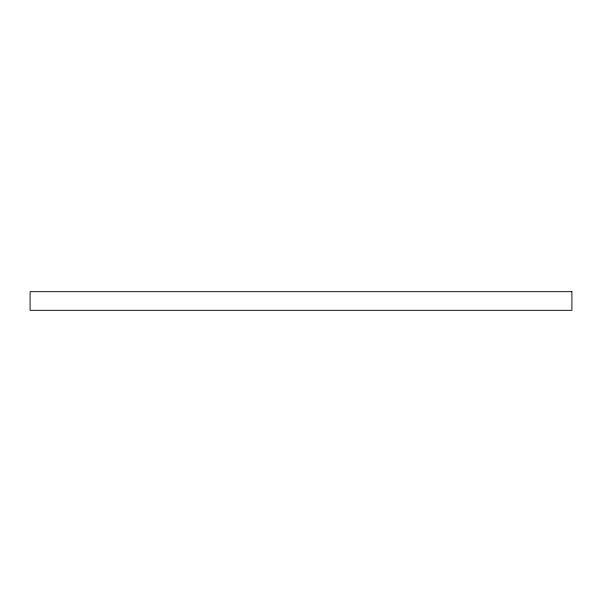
<?xml version="1.0" encoding="UTF-8"?>
<svg xmlns="http://www.w3.org/2000/svg" width="602" height="602" viewBox="0 0 602 602"><rect width="100%" height="100%" fill="white"/><g stroke="black" fill="none" stroke-linecap="round" stroke-linejoin="round"><path stroke-width="0.9" d="M571.9 291.684L30.1 291.684L30.1 310.316L571.9 310.316L571.9 291.684"/></g></svg>
